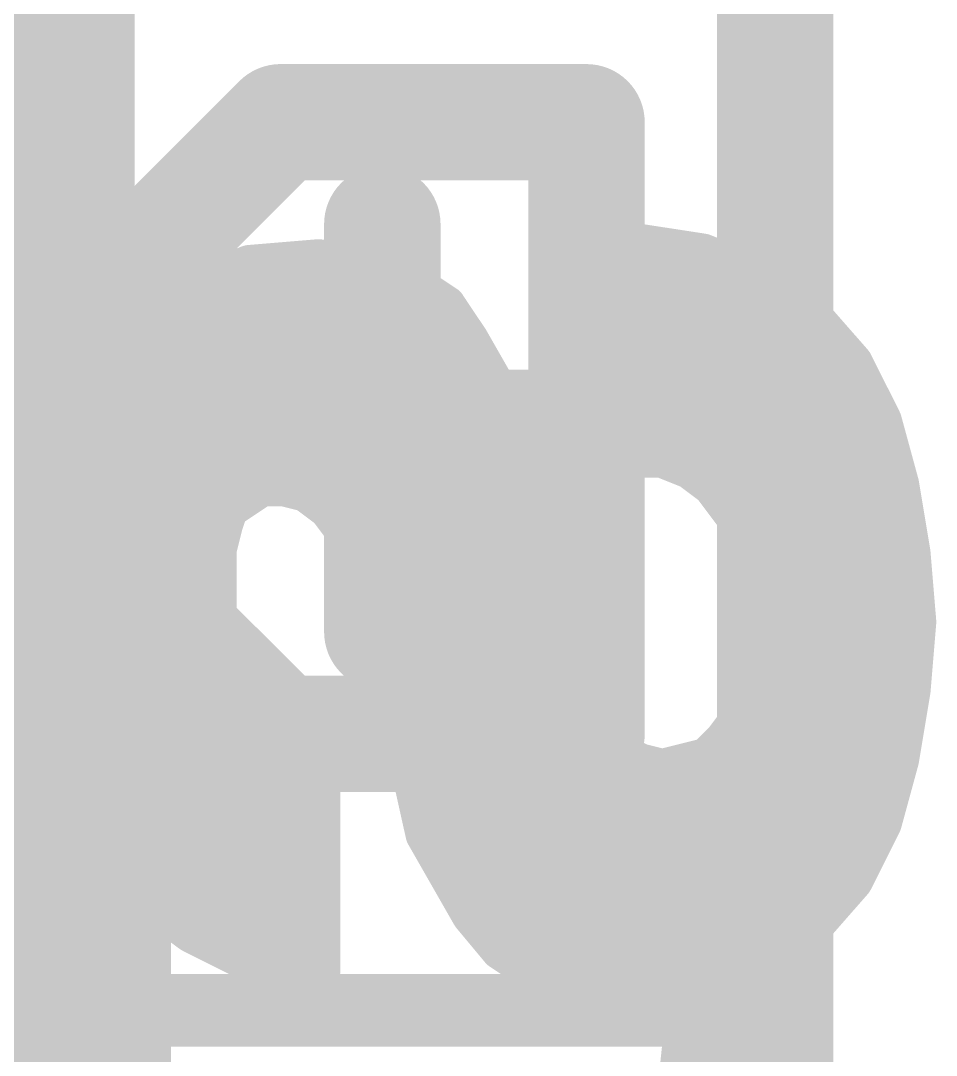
# Model space of a CAD drawing. Extents: x -9 to 98, y -21 to 39.
# Drawn here: x 8.844 to 10.441, y 28.496 to 30.303 of the extents above; entities that cross this region are included whole.
import ezdxf

# ---------------------------------------------------------------- set-up
doc = ezdxf.new("R2010")
doc.units = 0
for name, color, linetype in [('1', 12, 'CONTINUOUS'), ('16', 132, 'CONTINUOUS'), ('20', 31, 'CONTINUOUS'), ('21', 41, 'CONTINUOUS'), ('22', 40, 'CONTINUOUS')]:
    doc.layers.add(name, color=color, linetype=linetype)

# ---------------------------------------------------------------- blocks, each defined once
blk = doc.blocks.new('RECT')
blk.add_solid([(-0.5, -0.5), (0.5, -0.5), (-0.5, 0.5), (0.5, 0.5)])

msp = doc.modelspace()

# ---------------------------------------------------------------- linework, layer by layer
at = {"layer": '1', "const_width": 0.127}
for points in [[(4.699, 28.575), (10.033, 28.575)], [(10.033, 28.575), (9.779, 26.162)]]:
    msp.add_lwpolyline(points, dxfattribs=at)
at = {"layer": '1', "const_width": 0.0635}
for points in [[(10.0646, 28.5717, 1), (10.0014, 28.5783)], [(10.033, 28.5433, 1), (10.033, 28.6068)]]:
    msp.add_lwpolyline(points, format="xyb", dxfattribs=at)
at = {"layer": '16', "const_width": 0.3048}
msp.add_lwpolyline([(8.89, 26.289), (8.89, 31.75)], dxfattribs=at)
at = {"layer": '20', "const_width": 0.2032}
msp.add_lwpolyline([(10.16, 33.02), (10.16, 7.62)], dxfattribs=at)
at = {"layer": '21', "const_width": 0.2032}
for points in [[(9.4745, 29.9474), (9.4745, 29.2355)], [(9.1186, 29.5915), (9.8304, 29.5915)]]:
    msp.add_lwpolyline(points, dxfattribs=at)
at = {"layer": '21', "const_width": 0.1016}
for points in [[(9.5253, 29.9474, 1), (9.4237, 29.9474)], [(9.1186, 29.6423, 1), (9.1186, 29.5407)], [(9.8304, 29.5407, 1), (9.8304, 29.6423)], [(9.4237, 29.2355, 1), (9.5253, 29.2355)]]:
    msp.add_lwpolyline(points, format="xyb", dxfattribs=at)
at = {"layer": '22'}
for points, const_width in [([(9.119, 29.9474), (9.2969, 30.1253)], 0.2032), ([(9.2969, 30.1253), (9.8308, 30.1253)], 0.2032), ([(9.8308, 30.1253), (9.8308, 29.0576)], 0.2032), ([(9.119, 29.2355), (9.119, 29.9474)], 0.2032), ([(10.033, 29.893), (9.903, 29.913)], 0.0762), ([(9.903, 29.913), (9.903, 29.543)], 0.0762), ([(10.133, 29.853), (10.033, 29.893)], 0.0762), ([(9.363, 29.883), (9.243, 29.873)], 0.0762), ([(9.453, 29.873), (9.363, 29.883)], 0.0762), ([(9.243, 29.873), (9.143, 29.833)], 0.0762), ([(9.2365, 29.8704), (9.4591, 29.8704)], 0.0762), ([(9.523, 29.843), (9.453, 29.873)], 0.0762), ([(9.903, 29.8704), (10.0895, 29.8704)], 0.0762), ([(9.583, 29.803), (9.523, 29.843)], 0.0762), ([(10.223, 29.783), (10.133, 29.853)], 0.0762), ([(9.143, 29.833), (9.063, 29.763)], 0.0762), ([(9.623, 29.743), (9.583, 29.803)], 0.0762), ([(9.0987, 29.7942), (9.5889, 29.7942)], 0.0762), ([(9.903, 29.7942), (10.2086, 29.7942)], 0.0762), ([(10.293, 29.703), (10.223, 29.783)], 0.0762), ([(9.063, 29.763), (9.003, 29.693)], 0.0762), ([(9.663, 29.673), (9.623, 29.743)], 0.0762), ([(9.0244, 29.718), (9.6373, 29.718)], 0.0762), ([(9.903, 29.718), (10.2799, 29.718)], 0.0762), ([(10.343, 29.603), (10.293, 29.703)], 0.0762), ([(9.003, 29.693), (8.953, 29.593)], 0.0762), ([(9.693, 29.603), (9.663, 29.673)], 0.0762), ([(8.9774, 29.6418), (9.6764, 29.6418)], 0.0762), ([(9.903, 29.6418), (10.3236, 29.6418)], 0.0762), ([(8.953, 29.593), (8.933, 29.493)], 0.0762), ([(9.723, 29.523), (9.693, 29.603)], 0.0762), ([(10.373, 29.493), (10.343, 29.603)], 0.0762), ([(8.9475, 29.5656), (9.707, 29.5656)], 0.0762), ([(9.903, 29.5656), (10.3532, 29.5656)], 0.0762), ([(9.903, 29.543), (9.963, 29.543)], 0.0762), ([(9.963, 29.543), (10.013, 29.523)], 0.0762), ([(9.743, 29.433), (9.723, 29.523)], 0.0762), ([(10.013, 29.523), (10.053, 29.493)], 0.0762), ([(8.933, 29.493), (8.913, 29.383)], 0.0762), ([(8.9323, 29.4894), (9.2576, 29.4894)], 0.0762), ([(9.203, 29.453), (9.263, 29.493)], 0.0762), ([(9.263, 29.493), (9.303, 29.493)], 0.0762), ([(9.303, 29.493), (9.343, 29.483)], 0.0762), ([(9.3174, 29.4894), (9.7305, 29.4894)], 0.0762), ([(9.343, 29.483), (9.383, 29.453)], 0.0762), ([(10.053, 29.493), (10.113, 29.413)], 0.0762), ([(10.0557, 29.4894), (10.3736, 29.4894)], 0.0762), ([(10.393, 29.373), (10.373, 29.493)], 0.0762), ([(9.193, 29.423), (9.203, 29.453)], 0.0762), ([(9.383, 29.453), (9.413, 29.413)], 0.0762), ([(9.763, 29.333), (9.743, 29.433)], 0.0762), ([(8.9185, 29.4132), (9.1905, 29.4132)], 0.0762), ([(9.183, 29.383), (9.193, 29.423)], 0.0762), ([(9.4129, 29.4132), (9.747, 29.4132)], 0.0762), ([(9.413, 29.413), (9.443, 29.353)], 0.0762), ([(10.1128, 29.4132), (10.3863, 29.4132)], 0.0762), ([(10.113, 29.413), (10.123, 29.353)], 0.0762), ([(8.913, 29.383), (8.913, 29.153)], 0.0762), ([(9.173, 29.353), (9.183, 29.383)], 0.0762), ([(10.403, 29.253), (10.393, 29.373)], 0.0762), ([(9.173, 29.183), (9.173, 29.353)], 0.0762), ([(9.443, 29.353), (9.463, 29.293)], 0.0762), ([(10.123, 29.353), (10.133, 29.303)], 0.0762), ([(8.913, 29.337), (9.173, 29.337)], 0.0762), ([(9.4483, 29.337), (9.7622, 29.337)], 0.0762), ([(9.803, 29.173), (9.763, 29.333)], 0.0762), ([(10.1262, 29.337), (10.396, 29.337)], 0.0762), ([(9.2969, 29.0576), (9.119, 29.2355)], 0.2032), ([(10.133, 29.303), (10.143, 29.243)], 0.0762), ([(9.463, 29.293), (9.473, 29.213)], 0.0762), ([(8.913, 29.2608), (9.173, 29.2608)], 0.0762), ([(9.467, 29.2608), (9.7811, 29.2608)], 0.0762), ([(10.14, 29.2608), (10.4024, 29.2608)], 0.0762), ([(10.143, 29.243), (10.133, 29.203)], 0.0762), ([(10.393, 29.133), (10.403, 29.253)], 0.0762), ([(9.473, 29.213), (9.533, 28.973)], 0.0762), ([(10.133, 29.203), (10.133, 29.163)], 0.0762), ([(8.913, 29.1846), (9.173, 29.1846)], 0.0762), ([(9.193, 29.133), (9.173, 29.183)], 0.0762), ([(9.4801, 29.1846), (9.8001, 29.1846)], 0.0762), ([(9.823, 29.113), (9.803, 29.173)], 0.0762), ([(10.133, 29.1846), (10.3973, 29.1846)], 0.0762), ([(8.913, 29.153), (8.933, 29.043)], 0.0762), ([(10.133, 29.163), (10.123, 29.123)], 0.0762), ([(9.213, 29.093), (9.193, 29.133)], 0.0762), ([(9.8308, 29.0576), (9.2969, 29.0576)], 0.2032), ([(10.123, 29.123), (10.103, 29.083)], 0.0762), ([(10.373, 29.013), (10.393, 29.133)], 0.0762), ([(8.9211, 29.1084), (9.2053, 29.1084)], 0.0762), ([(9.4992, 29.1084), (9.8258, 29.1084)], 0.0762), ([(9.853, 29.063), (9.823, 29.113)], 0.0762), ([(10.1157, 29.1084), (10.3889, 29.1084)], 0.0762), ([(9.233, 29.063), (9.213, 29.093)], 0.0762), ([(10.103, 29.083), (10.073, 29.043)], 0.0762), ([(9.263, 29.043), (9.233, 29.063)], 0.0762), ([(9.883, 29.023), (9.853, 29.063)], 0.0762), ([(8.933, 29.043), (8.963, 28.943)], 0.0762), ([(8.9362, 29.0322), (9.29, 29.0322)], 0.0762), ([(9.313, 29.023), (9.263, 29.043)], 0.0762), ([(9.5182, 29.0322), (9.8761, 29.0322)], 0.0762), ([(10.073, 29.043), (10.043, 29.013)], 0.0762), ([(10.0622, 29.0322), (10.3762, 29.0322)], 0.0762), ([(9.363, 29.013), (9.313, 29.023)], 0.0762), ([(9.363, 28.643), (9.363, 29.013)], 0.0762), ([(9.923, 29.003), (9.883, 29.023)], 0.0762), ([(10.043, 29.013), (9.963, 28.993)], 0.0762), ([(10.343, 28.903), (10.373, 29.013)], 0.0762), ([(9.963, 28.993), (9.923, 29.003)], 0.0762), ([(9.533, 28.973), (9.553, 28.883)], 0.0762), ([(8.9591, 28.956), (9.363, 28.956)], 0.0762), ([(9.5368, 28.956), (10.3575, 28.956)], 0.0762), ([(8.963, 28.943), (9.003, 28.853)], 0.0762), ([(10.293, 28.803), (10.343, 28.903)], 0.0762), ([(9.553, 28.883), (9.633, 28.743)], 0.0762), ([(8.9911, 28.8798), (9.363, 28.8798)], 0.0762), ([(9.5548, 28.8798), (10.3314, 28.8798)], 0.0762), ([(9.003, 28.853), (9.063, 28.773)], 0.0762), ([(9.0401, 28.8036), (9.363, 28.8036)], 0.0762), ([(9.5984, 28.8036), (10.2933, 28.8036)], 0.0762), ([(10.223, 28.723), (10.293, 28.803)], 0.0762), ([(9.063, 28.773), (9.143, 28.713)], 0.0762), ([(9.633, 28.743), (9.683, 28.683)], 0.0762), ([(9.1238, 28.7274), (9.363, 28.7274)], 0.0762), ([(9.646, 28.7274), (10.2269, 28.7274)], 0.0762), ([(10.143, 28.663), (10.223, 28.723)], 0.0762), ([(9.143, 28.713), (9.243, 28.663)], 0.0762), ([(9.683, 28.683), (9.743, 28.643)], 0.0762), ([(9.243, 28.663), (9.363, 28.643)], 0.0762), ([(9.3138, 28.6512), (9.363, 28.6512)], 0.0762), ([(9.7307, 28.6512), (10.1105, 28.6512)], 0.0762), ([(10.033, 28.623), (10.143, 28.663)], 0.0762), ([(9.743, 28.643), (9.813, 28.613)], 0.0762), ([(9.813, 28.613), (9.903, 28.603)], 0.0762), ([(9.903, 28.603), (10.033, 28.623)], 0.0762)]:
    msp.add_lwpolyline(points, dxfattribs=dict(at, const_width=const_width))
for points, const_width in [([(9.2969, 30.1761, 1), (9.2969, 30.0745)], 0.1016), ([(9.3329, 30.0894, 1), (9.261, 30.1612)], 0.1016), ([(9.8816, 30.1253, 1), (9.78, 30.1253)], 0.1016), ([(9.8308, 30.0745, 1), (9.8308, 30.1761)], 0.1016), ([(9.1698, 29.9474, 1), (9.0682, 29.9474)], 0.1016), ([(9.0831, 29.9833, 1), (9.1549, 29.9114)], 0.1016), ([(9.9059, 29.9318, 1), (9.9001, 29.8942)], 0.0381), ([(9.9221, 29.913, 1), (9.884, 29.913)], 0.0381), ([(10.0401, 29.9107, 1), (10.0259, 29.8753)], 0.0381), ([(9.3651, 29.9019, 1), (9.3609, 29.8641)], 0.0381), ([(9.3646, 29.864, 1), (9.3614, 29.902)], 0.0381), ([(10.0301, 29.8742, 1), (10.0359, 29.9118)], 0.0381), ([(9.2365, 29.8895, 1), (9.2365, 29.8514)], 0.0381), ([(9.2414, 29.892, 1), (9.2446, 29.854)], 0.0381), ([(9.2501, 29.8553, 1), (9.2359, 29.8907)], 0.0381), ([(9.4605, 29.8905, 1), (9.4455, 29.8555)], 0.0381), ([(9.4509, 29.8541, 1), (9.4551, 29.8919)], 0.0381), ([(9.4591, 29.8514, 1), (9.4591, 29.8895)], 0.0381), ([(9.903, 29.8895, 1), (9.903, 29.8514)], 0.0381), ([(10.0895, 29.8514, 1), (10.0895, 29.8895)], 0.0381), ([(9.5336, 29.8589, 1), (9.5124, 29.8271)], 0.0381), ([(9.5155, 29.8255, 1), (9.5305, 29.8605)], 0.0381), ([(10.1447, 29.868, 1), (10.1213, 29.838)], 0.0381), ([(10.1259, 29.8353, 1), (10.1401, 29.8707)], 0.0381), ([(9.1359, 29.8507, 1), (9.1501, 29.8153)], 0.0381), ([(9.1555, 29.8187, 1), (9.1305, 29.8473)], 0.0381), ([(9.5989, 29.8136, 1), (9.5671, 29.7924)], 0.0381), ([(9.0987, 29.8133, 1), (9.0987, 29.7752)], 0.0381), ([(9.5724, 29.7871, 1), (9.5936, 29.8189)], 0.0381), ([(9.5889, 29.7752, 1), (9.5889, 29.8133)], 0.0381), ([(9.903, 29.8133, 1), (9.903, 29.7752)], 0.0381), ([(10.2086, 29.7752, 1), (10.2086, 29.8133)], 0.0381), ([(10.2373, 29.7955, 1), (10.2087, 29.7705)], 0.0381), ([(10.2113, 29.768, 1), (10.2347, 29.798)], 0.0381), ([(9.0505, 29.7773, 1), (9.0755, 29.7487)], 0.0381), ([(9.0775, 29.7506, 1), (9.0485, 29.7754)], 0.0381), ([(9.6395, 29.7525, 1), (9.6065, 29.7335)], 0.0381), ([(9.6071, 29.7324, 1), (9.6389, 29.7536)], 0.0381), ([(9.0244, 29.737, 1), (9.0244, 29.6989)], 0.0381), ([(9.6373, 29.6989, 1), (9.6373, 29.737)], 0.0381), ([(9.903, 29.737, 1), (9.903, 29.6989)], 0.0381), ([(10.2799, 29.6989, 1), (10.2799, 29.737)], 0.0381), ([(10.31, 29.7115, 1), (10.276, 29.6945)], 0.0381), ([(10.2787, 29.6905, 1), (10.3073, 29.7155)], 0.0381), ([(8.9885, 29.7054, 1), (9.0175, 29.6806)], 0.0381), ([(9.02, 29.6845, 1), (8.986, 29.7015)], 0.0381), ([(9.6805, 29.6805, 1), (9.6455, 29.6655)], 0.0381), ([(9.6465, 29.6635, 1), (9.6795, 29.6825)], 0.0381), ([(8.9774, 29.6608, 1), (8.9774, 29.6227)], 0.0381), ([(9.6764, 29.6227, 1), (9.6764, 29.6608)], 0.0381), ([(9.903, 29.6608, 1), (9.903, 29.6227)], 0.0381), ([(10.3236, 29.6227, 1), (10.3236, 29.6608)], 0.0381), ([(8.9717, 29.5893, 1), (8.9343, 29.5967)], 0.0381), ([(9.7108, 29.6097, 1), (9.6752, 29.5963)], 0.0381), ([(9.6755, 29.5955, 1), (9.7105, 29.6105)], 0.0381), ([(10.3614, 29.608, 1), (10.3246, 29.598)], 0.0381), ([(10.326, 29.5945, 1), (10.36, 29.6115)], 0.0381), ([(8.936, 29.6015, 1), (8.97, 29.5845)], 0.0381), ([(8.9475, 29.5846, 1), (8.9475, 29.5465)], 0.0381), ([(9.707, 29.5465, 1), (9.707, 29.5846)], 0.0381), ([(9.903, 29.5846, 1), (9.903, 29.5465)], 0.0381), ([(10.3532, 29.5465, 1), (10.3532, 29.5846)], 0.0381), ([(9.903, 29.5621, 1), (9.903, 29.524)], 0.0381), ([(9.9701, 29.5607, 1), (9.9559, 29.5253)], 0.0381), ([(9.963, 29.524, 1), (9.963, 29.5621)], 0.0381), ([(9.7416, 29.5271, 1), (9.7044, 29.5189)], 0.0381), ([(9.884, 29.543, 1), (9.9221, 29.543)], 0.0381), ([(10.0244, 29.5382, 1), (10.0016, 29.5078)], 0.0381), ([(10.0059, 29.5053, 1), (10.0201, 29.5407)], 0.0381), ([(9.7052, 29.5163, 1), (9.7408, 29.5297)], 0.0381), ([(8.9323, 29.5084, 1), (8.9323, 29.4703)], 0.0381), ([(8.9143, 29.4967, 1), (8.9517, 29.4893)], 0.0381), ([(8.9517, 29.4896, 1), (8.9143, 29.4964)], 0.0381), ([(9.263, 29.5121, 1), (9.263, 29.474)], 0.0381), ([(9.2736, 29.4771, 1), (9.2524, 29.5089)], 0.0381), ([(9.2576, 29.4703, 1), (9.2576, 29.5084)], 0.0381), ([(9.3076, 29.5115, 1), (9.2984, 29.4745)], 0.0381), ([(9.3174, 29.5084, 1), (9.3174, 29.4703)], 0.0381), ([(9.303, 29.474, 1), (9.303, 29.5121)], 0.0381), ([(9.3544, 29.4982, 1), (9.3316, 29.4678)], 0.0381), ([(9.3384, 29.4645, 1), (9.3476, 29.5015)], 0.0381), ([(9.7305, 29.4703, 1), (9.7305, 29.5084)], 0.0381), ([(10.0682, 29.5044, 1), (10.0378, 29.4816)], 0.0381), ([(10.0557, 29.5084, 1), (10.0557, 29.4703)], 0.0381), ([(10.0416, 29.4778, 1), (10.0644, 29.5082)], 0.0381), ([(10.3918, 29.4961, 1), (10.3542, 29.4899)], 0.0381), ([(10.3546, 29.488, 1), (10.3914, 29.498)], 0.0381), ([(10.3736, 29.4703, 1), (10.3736, 29.5084)], 0.0381), ([(9.1924, 29.4689, 1), (9.2136, 29.4371)], 0.0381), ([(9.2211, 29.447, 1), (9.1849, 29.459)], 0.0381), ([(9.3982, 29.4644, 1), (9.3678, 29.4416)], 0.0381), ([(9.3716, 29.4378, 1), (9.3944, 29.4682)], 0.0381), ([(9.7617, 29.4367, 1), (9.7243, 29.4293)], 0.0381), ([(8.9185, 29.4322, 1), (8.9185, 29.3941)], 0.0381), ([(9.1749, 29.429, 1), (9.2111, 29.417)], 0.0381), ([(9.2115, 29.4184, 1), (9.1745, 29.4276)], 0.0381), ([(9.1905, 29.3941, 1), (9.1905, 29.4322)], 0.0381), ([(9.4129, 29.4322, 1), (9.4129, 29.3941)], 0.0381), ([(9.43, 29.4215, 1), (9.396, 29.4045)], 0.0381), ([(9.3978, 29.4016, 1), (9.4282, 29.4244)], 0.0381), ([(9.7244, 29.4289, 1), (9.7616, 29.4371)], 0.0381), ([(9.747, 29.3941, 1), (9.747, 29.4322)], 0.0381), ([(10.1128, 29.4322, 1), (10.1128, 29.3941)], 0.0381), ([(10.1318, 29.4161, 1), (10.0942, 29.4099)], 0.0381), ([(10.0978, 29.4016, 1), (10.1282, 29.4244)], 0.0381), ([(10.3863, 29.3941, 1), (10.3863, 29.4322)], 0.0381), ([(8.9321, 29.383, 1), (8.894, 29.383)], 0.0381), ([(9.2011, 29.377, 1), (9.1649, 29.389)], 0.0381), ([(10.412, 29.3746, 1), (10.374, 29.3714)], 0.0381), ([(8.8943, 29.3864, 1), (8.9317, 29.3796)], 0.0381), ([(9.1921, 29.353, 1), (9.154, 29.353)], 0.0381), ([(9.1645, 29.3876, 1), (9.2015, 29.3784)], 0.0381), ([(9.4611, 29.359, 1), (9.4249, 29.347)], 0.0381), ([(10.1417, 29.3567, 1), (10.1043, 29.3493)], 0.0381), ([(10.3742, 29.3699, 1), (10.4118, 29.3761)], 0.0381), ([(8.913, 29.356, 1), (8.913, 29.3179)], 0.0381), ([(9.1549, 29.359, 1), (9.1911, 29.347)], 0.0381), ([(9.173, 29.3179, 1), (9.173, 29.356)], 0.0381), ([(9.426, 29.3445, 1), (9.46, 29.3615)], 0.0381), ([(9.4483, 29.356, 1), (9.4483, 29.3179)], 0.0381), ([(9.7815, 29.3376, 1), (9.7445, 29.3284)], 0.0381), ([(9.7622, 29.3179, 1), (9.7622, 29.356)], 0.0381), ([(10.1042, 29.3499, 1), (10.1418, 29.3561)], 0.0381), ([(10.1262, 29.356, 1), (10.1262, 29.3179)], 0.0381), ([(10.396, 29.3179, 1), (10.396, 29.356)], 0.0381), ([(9.7443, 29.3293, 1), (9.7817, 29.3367)], 0.0381), ([(9.1549, 29.2715, 1), (9.0831, 29.1996)], 0.1016), ([(10.1518, 29.3061, 1), (10.1142, 29.2999)], 0.0381), ([(9.4819, 29.2954, 1), (9.4441, 29.2906)], 0.0381), ([(9.4449, 29.287, 1), (9.4811, 29.299)], 0.0381), ([(10.1143, 29.2993, 1), (10.1517, 29.3067)], 0.0381), ([(8.913, 29.2798, 1), (8.913, 29.2417)], 0.0381), ([(9.173, 29.2417, 1), (9.173, 29.2798)], 0.0381), ([(9.467, 29.2798, 1), (9.467, 29.2417)], 0.0381), ([(9.7811, 29.2417, 1), (9.7811, 29.2798)], 0.0381), ([(10.14, 29.2798, 1), (10.14, 29.2417)], 0.0381), ([(10.4024, 29.2417, 1), (10.4024, 29.2798)], 0.0381), ([(9.0682, 29.2355, 1), (9.1698, 29.2355)], 0.1016), ([(10.1615, 29.2384, 1), (10.1245, 29.2476)], 0.0381), ([(10.422, 29.2514, 1), (10.384, 29.2546)], 0.0381), ([(10.1242, 29.2399, 1), (10.1618, 29.2461)], 0.0381), ([(10.384, 29.2514, 1), (10.422, 29.2546)], 0.0381), ([(9.4915, 29.2176, 1), (9.4545, 29.2084)], 0.0381), ([(9.4541, 29.2106, 1), (9.4919, 29.2154)], 0.0381), ([(10.1145, 29.2076, 1), (10.1515, 29.1984)], 0.0381), ([(10.1521, 29.203, 1), (10.114, 29.203)], 0.0381), ([(8.913, 29.2036, 1), (8.913, 29.1655)], 0.0381), ([(9.1907, 29.1901, 1), (9.1553, 29.1759)], 0.0381), ([(9.173, 29.1655, 1), (9.173, 29.2036)], 0.0381), ([(9.4801, 29.2036, 1), (9.4801, 29.1655)], 0.0381), ([(9.8211, 29.179, 1), (9.7849, 29.167)], 0.0381), ([(9.8001, 29.1655, 1), (9.8001, 29.2036)], 0.0381), ([(10.133, 29.2036, 1), (10.133, 29.1655)], 0.0381), ([(10.3973, 29.1655, 1), (10.3973, 29.2036)], 0.0381), ([(8.9317, 29.1564, 1), (8.8943, 29.1496)], 0.0381), ([(9.154, 29.183, 1), (9.1921, 29.183)], 0.0381), ([(9.7845, 29.1684, 1), (9.8215, 29.1776)], 0.0381), ([(10.1515, 29.1584, 1), (10.1145, 29.1676)], 0.0381), ([(10.114, 29.163, 1), (10.1521, 29.163)], 0.0381), ([(8.894, 29.153, 1), (8.9321, 29.153)], 0.0381), ([(9.21, 29.1415, 1), (9.176, 29.1245)], 0.0381), ([(9.1753, 29.1259, 1), (9.2107, 29.1401)], 0.0381), ([(9.2969, 29.1084, 1), (9.2969, 29.0068)], 0.1016), ([(9.8308, 29.0068, 1), (9.8308, 29.1084)], 0.1016), ([(10.14, 29.1145, 1), (10.106, 29.1315)], 0.0381), ([(10.4118, 29.1299, 1), (10.3742, 29.1361)], 0.0381), ([(8.9211, 29.1275, 1), (8.9211, 29.0894)], 0.0381), ([(9.2053, 29.0894, 1), (9.2053, 29.1275)], 0.0381), ([(9.261, 29.0217, 1), (9.3329, 29.0935)], 0.1016), ([(9.4992, 29.1275, 1), (9.4992, 29.0894)], 0.0381), ([(9.8393, 29.1228, 1), (9.8067, 29.1032)], 0.0381), ([(9.8049, 29.107, 1), (9.8411, 29.119)], 0.0381), ([(9.8258, 29.0894, 1), (9.8258, 29.1275)], 0.0381), ([(10.1157, 29.1275, 1), (10.1157, 29.0894)], 0.0381), ([(10.1045, 29.1276, 1), (10.1415, 29.1184)], 0.0381), ([(10.374, 29.1346, 1), (10.412, 29.1314)], 0.0381), ([(10.3889, 29.0894, 1), (10.3889, 29.1275)], 0.0381), ([(9.2289, 29.1036, 1), (9.1971, 29.0824)], 0.0381), ([(9.196, 29.0845, 1), (9.23, 29.1015)], 0.0381), ([(10.1182, 29.0716, 1), (10.0878, 29.0944)], 0.0381), ([(9.2436, 29.0789, 1), (9.2224, 29.0471)], 0.0381), ([(9.78, 29.0576, 1), (9.8816, 29.0576)], 0.1016), ([(9.8682, 29.0744, 1), (9.8378, 29.0516)], 0.0381), ([(10.086, 29.0915, 1), (10.12, 29.0745)], 0.0381), ([(9.2171, 29.0524, 1), (9.2489, 29.0736)], 0.0381), ([(9.8367, 29.0532, 1), (9.8693, 29.0728)], 0.0381), ([(8.9512, 29.0485, 1), (8.9148, 29.0375)], 0.0381), ([(8.9143, 29.0396, 1), (8.9517, 29.0464)], 0.0381), ([(8.9362, 29.0513, 1), (8.9362, 29.0132)], 0.0381), ([(9.2701, 29.0607, 1), (9.2559, 29.0253)], 0.0381), ([(9.2524, 29.0271, 1), (9.2736, 29.0589)], 0.0381), ([(9.29, 29.0132, 1), (9.29, 29.0513)], 0.0381), ([(9.5182, 29.0513, 1), (9.5182, 29.0132)], 0.0381), ([(9.8761, 29.0132, 1), (9.8761, 29.0513)], 0.0381), ([(10.0622, 29.0513, 1), (10.0622, 29.0132)], 0.0381), ([(10.0578, 29.0544, 1), (10.0882, 29.0316)], 0.0381), ([(10.0865, 29.0295, 1), (10.0595, 29.0565)], 0.0381), ([(10.3762, 29.0132, 1), (10.3762, 29.0513)], 0.0381), ([(9.3167, 29.0417, 1), (9.3093, 29.0043)], 0.0381), ([(9.3059, 29.0053, 1), (9.3201, 29.0407)], 0.0381), ([(9.3821, 29.013, 1), (9.344, 29.013)], 0.0381), ([(9.3593, 28.9943, 1), (9.3667, 29.0317)], 0.0381), ([(9.8915, 29.04, 1), (9.8745, 29.006)], 0.0381), ([(9.8678, 29.0116, 1), (9.8982, 29.0344)], 0.0381), ([(10.0476, 28.9945, 1), (10.0384, 29.0315)], 0.0381), ([(10.3914, 29.008, 1), (10.3546, 29.018)], 0.0381), ([(9.9276, 29.0215, 1), (9.9184, 28.9845)], 0.0381), ([(9.9145, 28.986, 1), (9.9315, 29.02)], 0.0381), ([(9.9584, 29.0115, 1), (9.9676, 28.9745)], 0.0381), ([(9.9584, 28.9745, 1), (9.9676, 29.0115)], 0.0381), ([(10.0295, 29.0265, 1), (10.0565, 28.9995)], 0.0381), ([(10.3542, 29.0161, 1), (10.3918, 29.0099)], 0.0381), ([(9.5516, 28.9771, 1), (9.5144, 28.9689)], 0.0381), ([(8.9591, 28.9751, 1), (8.9591, 28.937)], 0.0381), ([(9.363, 28.937, 1), (9.363, 28.9751)], 0.0381), ([(9.5145, 28.9684, 1), (9.5515, 28.9776)], 0.0381), ([(9.5368, 28.9751, 1), (9.5368, 28.937)], 0.0381), ([(10.3575, 28.937, 1), (10.3575, 28.9751)], 0.0381), ([(8.9804, 28.9507, 1), (8.9456, 28.9353)], 0.0381), ([(8.9448, 28.9375, 1), (8.9812, 28.9485)], 0.0381), ([(10.36, 28.8945, 1), (10.326, 28.9115)], 0.0381), ([(9.5695, 28.8925, 1), (9.5365, 28.8735)], 0.0381), ([(10.3246, 28.908, 1), (10.3614, 28.898)], 0.0381), ([(8.9911, 28.8989, 1), (8.9911, 28.8608)], 0.0381), ([(9.363, 28.8608, 1), (9.363, 28.8989)], 0.0381), ([(9.5344, 28.8789, 1), (9.5716, 28.8871)], 0.0381), ([(9.5548, 28.8989, 1), (9.5548, 28.8608)], 0.0381), ([(10.3314, 28.8608, 1), (10.3314, 28.8989)], 0.0381), ([(9.0182, 28.8644, 1), (8.9878, 28.8416)], 0.0381), ([(8.9856, 28.8453, 1), (9.0204, 28.8607)], 0.0381), ([(9.0401, 28.8227, 1), (9.0401, 28.7846)], 0.0381), ([(9.363, 28.7846, 1), (9.363, 28.8227)], 0.0381), ([(9.5984, 28.8227, 1), (9.5984, 28.7846)], 0.0381), ([(10.276, 28.8115, 1), (10.31, 28.7945)], 0.0381), ([(10.3073, 28.7905, 1), (10.2787, 28.8155)], 0.0381), ([(10.2933, 28.7846, 1), (10.2933, 28.8227)], 0.0381), ([(9.0744, 28.7882, 1), (9.0516, 28.7578)], 0.0381), ([(9.0478, 28.7616, 1), (9.0782, 28.7844)], 0.0381), ([(9.6476, 28.7552, 1), (9.6184, 28.7308)], 0.0381), ([(9.1238, 28.7465, 1), (9.1238, 28.7084)], 0.0381), ([(9.363, 28.7084, 1), (9.363, 28.7465)], 0.0381), ([(9.6165, 28.7335, 1), (9.6495, 28.7525)], 0.0381), ([(9.646, 28.7465, 1), (9.646, 28.7084)], 0.0381), ([(10.2344, 28.7078, 1), (10.2116, 28.7382)], 0.0381), ([(10.2269, 28.7084, 1), (10.2269, 28.7465)], 0.0381), ([(9.1515, 28.73, 1), (9.1345, 28.696)], 0.0381), ([(9.1316, 28.6978, 1), (9.1544, 28.7282)], 0.0381), ([(10.2087, 28.7355, 1), (10.2373, 28.7105)], 0.0381), ([(9.6936, 28.6989, 1), (9.6724, 28.6671)], 0.0381), ([(9.6684, 28.6708, 1), (9.6976, 28.6952)], 0.0381), ([(9.2461, 28.6818, 1), (9.2399, 28.6442)], 0.0381), ([(9.2345, 28.646, 1), (9.2515, 28.68)], 0.0381), ([(9.3138, 28.6703, 1), (9.3138, 28.6322)], 0.0381), ([(9.363, 28.6322, 1), (9.363, 28.6703)], 0.0381), ([(9.7307, 28.6703, 1), (9.7307, 28.6322)], 0.0381), ([(10.1105, 28.6322, 1), (10.1105, 28.6703)], 0.0381), ([(10.1316, 28.6782, 1), (10.1544, 28.6478)], 0.0381), ([(10.1495, 28.6451, 1), (10.1365, 28.6809)], 0.0381), ([(9.3599, 28.6242, 1), (9.3661, 28.6618)], 0.0381), ([(9.7505, 28.6605, 1), (9.7355, 28.6255)], 0.0381), ([(9.7324, 28.6271, 1), (9.7536, 28.6589)], 0.0381), ([(9.344, 28.643, 1), (9.3821, 28.643)], 0.0381), ([(9.8151, 28.6319, 1), (9.8109, 28.5941)], 0.0381), ([(9.8055, 28.5955, 1), (9.8205, 28.6305)], 0.0381), ([(10.0265, 28.6409, 1), (10.0395, 28.6051)], 0.0381), ([(10.0359, 28.6042, 1), (10.0301, 28.6418)], 0.0381), ([(9.9001, 28.6218, 1), (9.9059, 28.5842)], 0.0381), ([(9.9009, 28.5841, 1), (9.9051, 28.6219)], 0.0381)]:
    msp.add_lwpolyline(points, format="xyb", dxfattribs=dict(at, const_width=const_width))

# ---------------------------------------------------------------- block references
at = {"layer": '1', "xscale": 0.635, "yscale": 1.27}
msp.add_blockref('RECT', (8.7884, 28.194), dxfattribs=at)

doc.saveas('drawing.dxf')
